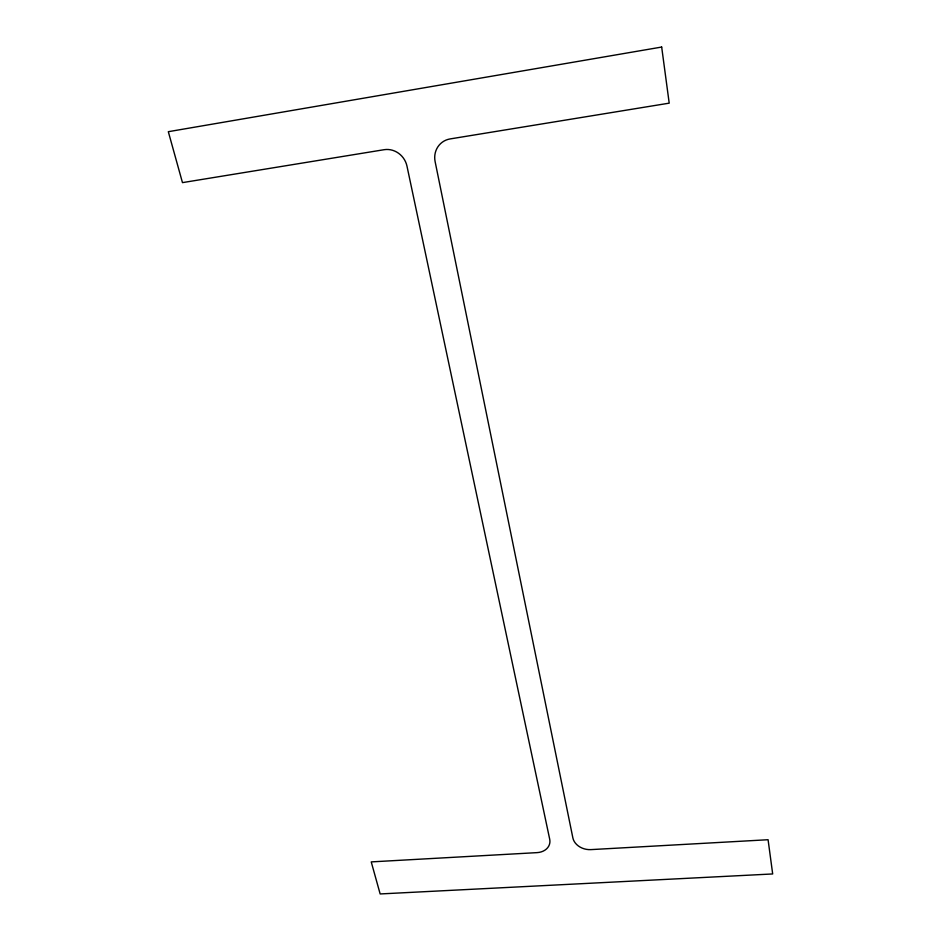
<?xml version="1.0" encoding="UTF-8"?>
<svg xmlns="http://www.w3.org/2000/svg" width="941" height="941" viewBox="0 0 941 941"><rect width="100%" height="100%" fill="white"/><g stroke="black" fill="none" stroke-linecap="round" stroke-linejoin="round"><path stroke-width="1.41" d="M661.676 47.05L168.321 131.693L182.472 182.625L384.128 149.701A19.973 18.561 54.7 0 1 406.971 166.11L549.709 839.243A15.715 12.398 13.2 0 1 537.076 852.628L371.236 861.897L380.152 893.95L772.679 873.954L768.079 839.725L590.901 849.617A15.879 12.562 11.1 0 1 572.869 837.902L435.118 161.605A20.055 19.043 57.5 0 1 450.116 138.927L669.204 103.157L661.676 47.05"/></g></svg>
